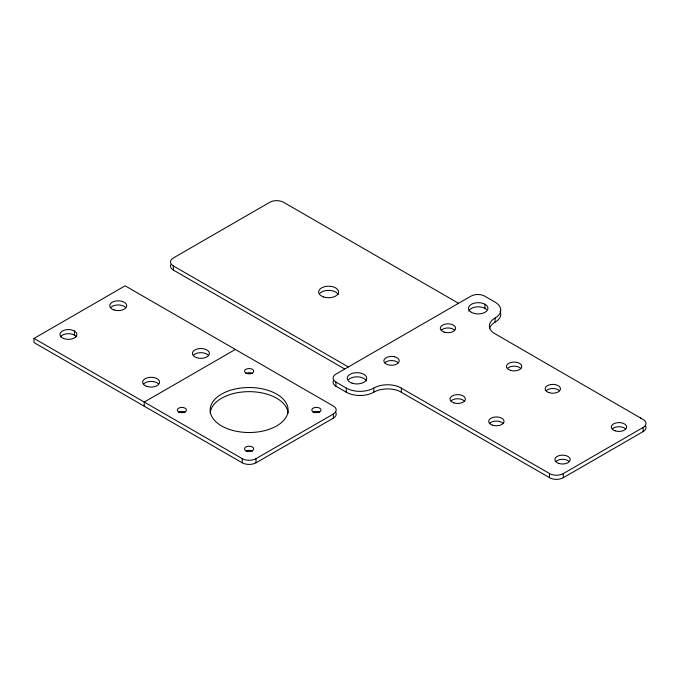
<?xml version="1.0" encoding="UTF-8"?>
<svg xmlns="http://www.w3.org/2000/svg" width="680" height="680" viewBox="0 0 680 680"><rect width="100%" height="100%" fill="white"/><g stroke="black" fill="none" stroke-linecap="round" stroke-linejoin="round"><path stroke-width="1.02" d="M335.92 386.223L335.92 382.083A9.741 5.627 0 0 1 335.92 374.127L470.951 296.14A9.741 5.627 0 0 1 484.729 296.14L495.057 302.115A19.482 11.245 0 0 1 495.057 318.019L493.383 319.132A19.482 11.245 0 0 0 493.383 332.826L643.144 419.5A9.741 5.627 0 0 1 643.144 427.457L643.144 431.596L563.295 477.717A9.741 5.627 0 0 1 550.468 478.21L399.449 391.221A19.482 11.254 0 0 0 375.734 391.221L373.813 392.19A19.482 11.245 0 0 1 346.256 392.199L335.92 386.223A9.741 5.627 0 0 1 333.404 380.791M500.106 311.287A19.482 11.245 0 0 1 495.057 322.159L493.383 323.264A19.482 11.245 0 0 0 489.523 328.644M34 338.427L125.129 285.812L333.37 406.045A9.741 5.627 0 0 1 333.37 414.001L333.37 418.132L256.02 462.791A9.741 5.627 0 0 1 242.242 462.791L34 342.567L34 338.427L242.242 458.66A9.741 5.627 0 0 0 256.02 458.66L333.37 414.001M235.356 349.452L144.228 402.067L144.228 406.207M335.92 382.083L346.256 388.059A19.482 11.245 0 0 0 373.813 388.059L375.734 387.09A19.482 11.254 0 0 1 399.449 387.09L550.468 474.07A9.741 5.627 0 0 0 563.295 473.586L643.144 427.457M484.942 304.232L484.942 308.363M458.55 303.305L283.569 202.283A9.741 5.627 0 0 0 269.79 202.283L173.357 257.975A9.741 5.627 0 0 0 173.357 265.931L173.357 270.062L344.658 368.976M173.357 265.931L348.322 366.962M640.339 417.809L641.181 418.361M563.295 473.586L563.295 477.717M549.516 473.586L549.516 477.717M495.057 318.019L495.057 322.159M401.37 388.05L401.37 392.19M373.813 388.059L373.813 392.19M346.256 388.059L346.256 392.19M256.02 458.66L256.02 462.791M242.242 458.66L242.242 462.791M74.409 331.007L74.409 335.147M319.982 293.233A9.97 5.754 0 0 1 329.919 290.402A9.97 5.754 0 0 1 338.249 294.618M173.357 270.062A9.741 5.627 0 0 1 170.833 264.63M645.668 426.156A9.741 5.627 0 0 1 643.144 431.596M612.34 428.927A7.675 4.428 0 0 1 625.625 428.927M546.159 390.719A7.667 4.428 0 0 1 559.444 390.719M489.744 423.291A7.675 4.428 0 0 1 503.03 423.291M507.484 368.39A7.675 4.428 0 0 1 520.769 368.39M451.069 400.962A7.675 4.428 0 0 1 464.355 400.962M384.888 362.754A7.675 4.428 0 0 1 398.174 362.754M555.925 461.499A7.675 4.428 0 0 1 569.211 461.499M348.543 379.627A9.732 5.619 0 0 1 358.25 376.865A9.732 5.619 0 0 1 366.375 380.978M441.303 330.183A7.667 4.428 0 0 1 454.588 330.183M468.75 311.108A9.741 5.627 0 0 1 476.731 306.875A9.741 5.627 0 0 1 486.548 309.519M210.196 413.185A38.973 22.499 0 0 1 249.135 391.654A38.973 22.499 0 0 1 288.065 413.185M313.14 412.275A4.607 2.66 0 0 1 319.651 412.275M245.879 451.112A4.607 2.66 0 0 1 252.391 451.112M245.879 373.447A4.607 2.66 0 0 1 252.391 373.447M178.661 412.309A4.564 2.635 0 0 1 185.121 412.309M335.486 412.003A9.741 5.627 0 0 1 333.37 418.132M143.752 383.86A8.492 4.904 0 0 1 158.474 383.86M60.452 336.923A8.492 4.904 0 0 1 73.296 334.56L74.936 335.427A8.492 4.904 0 0 1 76.134 336.498M110.882 307.385A8.492 4.904 0 0 1 125.596 307.385M193.554 355.113A8.492 4.904 0 0 1 208.267 355.113M75.421 337.254L73.924 338.198A8.492 4.904 0 0 1 63.597 338.478L61.956 337.611A8.492 4.904 0 0 1 62.16 331.151A8.492 4.904 0 0 1 73.296 330.429L74.936 331.287A8.492 4.904 0 0 1 75.421 337.254M394.324 356.745L393.516 356.55A7.675 4.428 0 0 0 384.124 361.981L384.888 363.043A7.675 4.428 0 0 0 396.958 363.962A7.675 4.428 0 0 0 395.369 356.991L394.324 356.745M471.35 312.264L469.897 311.227A9.741 5.627 0 0 1 477.139 302.71A9.741 5.627 0 0 1 487.45 310.097A9.741 5.627 0 0 1 471.495 312.375L471.35 312.264M615.145 430.839A7.675 4.428 0 0 0 626.654 427.006A7.675 4.428 0 0 0 615.145 423.173A7.675 4.428 0 0 0 615.145 430.839M548.964 392.632A7.667 4.428 0 0 0 560.473 388.798A7.667 4.428 0 0 0 548.964 384.965A7.667 4.428 0 0 0 548.964 392.632M492.55 425.204A7.675 4.428 0 0 0 504.058 421.37A7.675 4.428 0 0 0 492.55 417.528A7.675 4.428 0 0 0 492.55 425.204M510.289 370.302A7.675 4.428 0 0 0 521.798 366.469A7.675 4.428 0 0 0 510.289 362.635A7.675 4.428 0 0 0 510.289 370.302M453.875 402.875A7.675 4.428 0 0 0 465.383 399.041A7.675 4.428 0 0 0 453.875 395.199A7.675 4.428 0 0 0 453.875 402.875M558.731 463.412A7.675 4.428 0 0 0 570.24 459.578A7.675 4.428 0 0 0 558.731 455.736A7.675 4.428 0 0 0 558.731 463.412M352.104 383.171A9.732 5.619 0 0 0 366.707 378.301A9.732 5.619 0 0 0 352.104 373.43A9.732 5.619 0 0 0 352.104 383.171M323.629 296.964A9.97 5.754 0 0 0 338.589 291.975A9.97 5.754 0 0 0 323.629 286.986A9.97 5.754 0 0 0 323.629 296.964M444.108 332.095A7.667 4.428 0 0 0 455.617 328.262A7.667 4.428 0 0 0 444.108 324.428A7.667 4.428 0 0 0 444.108 332.095M179.613 412.318A4.564 2.635 0 0 0 186.464 410.031A4.564 2.635 0 0 0 179.613 407.753A4.564 2.635 0 0 0 179.613 412.318M246.831 451.154A4.607 2.66 0 0 0 253.733 448.851A4.607 2.66 0 0 0 246.831 446.556A4.607 2.66 0 0 0 246.831 451.154M246.831 373.49A4.607 2.66 0 0 0 253.733 371.186A4.607 2.66 0 0 0 246.831 368.883A4.607 2.66 0 0 0 246.831 373.49M229.644 429.505A38.973 22.499 0 0 0 288.099 410.023A38.973 22.499 0 0 0 229.644 390.532A38.973 22.499 0 0 0 229.644 429.505M314.092 412.318A4.607 2.66 0 0 0 321.002 410.023A4.607 2.66 0 0 0 314.092 407.719A4.607 2.66 0 0 0 314.092 412.318M146.863 386.427A8.492 4.904 0 0 0 159.613 382.177A8.492 4.904 0 0 0 146.863 377.935A8.492 4.904 0 0 0 146.863 386.427M196.665 357.68A8.492 4.904 0 0 0 209.406 353.43A8.492 4.904 0 0 0 196.665 349.18A8.492 4.904 0 0 0 196.665 357.68M113.994 309.952A8.492 4.904 0 0 0 126.735 305.702A8.492 4.904 0 0 0 113.994 301.452A8.492 4.904 0 0 0 113.994 309.952"/></g></svg>
